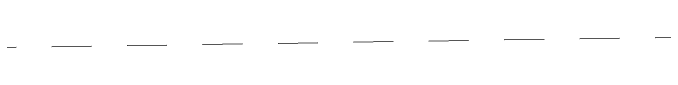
# Model space of a CAD drawing. Header units: millimetres. Extents: x 5493291 to 5652041, y -5155064 to -5098765.
# Drawn here: x 5583631 to 5601003, y -5145302 to -5145019 of the extents above; entities that cross this region are included whole.
import ezdxf

# ---------------------------------------------------------------- set-up
doc = ezdxf.new("R2010")
doc.units = ezdxf.units.MM
doc.header["$MEASUREMENT"] = 0
doc.layers.add('Drawing & Figure_Pen_No__62', color=7, linetype='Continuous', lineweight=13, true_color=0xaaaaaa)

msp = doc.modelspace()

# ---------------------------------------------------------------- linework, layer by layer
at = {"layer": 'Drawing & Figure_Pen_No__62', "color": 253, "linetype": 'Continuous', "lineweight": 13, "true_color": 0xaaaaaa}
for points in [[(5596722, -5145094), (5597781, -5145078)], [(5598732, -5145065), (5599790, -5145049)], [(5600741, -5145035), (5601800, -5145019)], [(5584663, -5145273), (5585722, -5145256)], [(5586673, -5145243), (5587732, -5145227)], [(5588683, -5145213), (5589741, -5145197)], [(5590692, -5145183), (5591751, -5145167)], [(5592702, -5145154), (5593761, -5145138)], [(5594712, -5145124), (5595771, -5145108)], [(5582653, -5145302), (5583712, -5145286)]]:
    msp.add_lwpolyline(points, dxfattribs=at)

doc.saveas('drawing.dxf')
